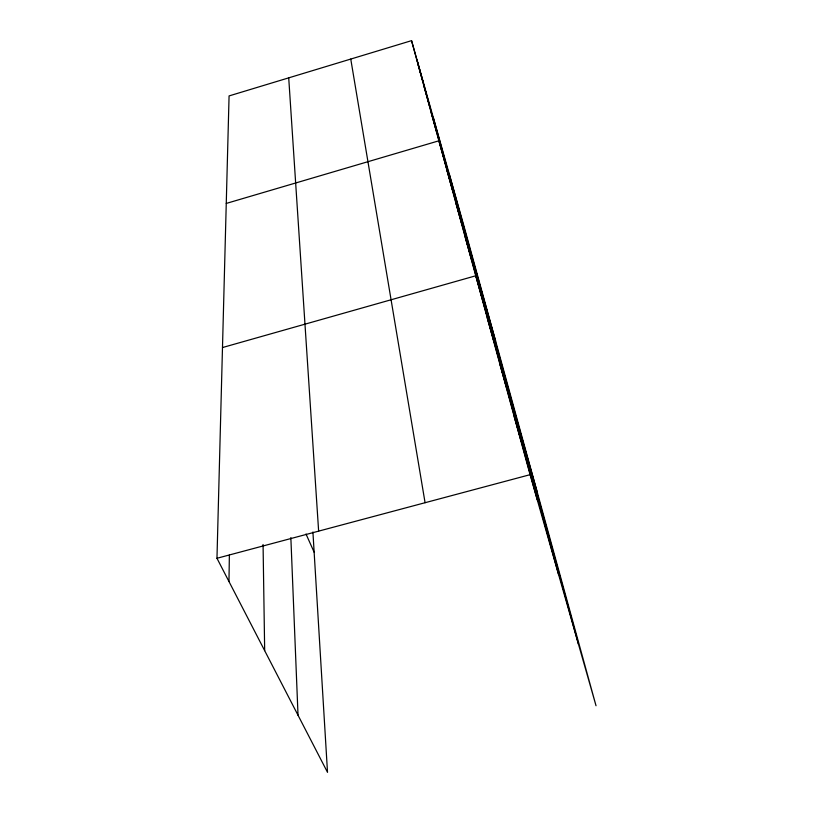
<?xml version="1.0" encoding="UTF-8"?>
<svg xmlns="http://www.w3.org/2000/svg" width="813" height="813" viewBox="0 0 813 813"><rect width="100%" height="100%" fill="white"/><g stroke="black" fill="none" stroke-linecap="round" stroke-linejoin="round"><path stroke-width="1.22" d="M228.971 581.519L229.368 555.096M312.914 532.007L327.517 772.35L216.969 558.277L229.073 95.924L411.551 40.65L463.542 224.551L596.031 705.745L530.086 474.68L411.551 40.65M226.258 203.433L438.898 140.801L495.656 341.196M222.488 347.547L475.768 275.78L537.434 492.922M216.969 558.277L530.086 474.68M305.993 533.999L314.143 552.19M487.302 318.005L494.009 341.602M500.056 364.702L506.926 388.848M514.233 416.622L521.255 441.286M417.638 62.926L423.116 82.286M424.183 86.9L429.803 106.747M431.246 112.773L437.008 133.139M446.957 170.303L453.024 191.705M455.727 202.396L461.947 224.327M465.29 237.406L471.672 259.896M449.04 173.26L578.48 644.262M433.207 117.255L558.592 574.588M416.896 59.552L537.271 499.843M350.759 59.064L425.077 502.719M288.717 77.855L318.635 531.133M290.851 537.606L298.025 715.237M263.066 544.497L264.672 650.644"/></g></svg>
